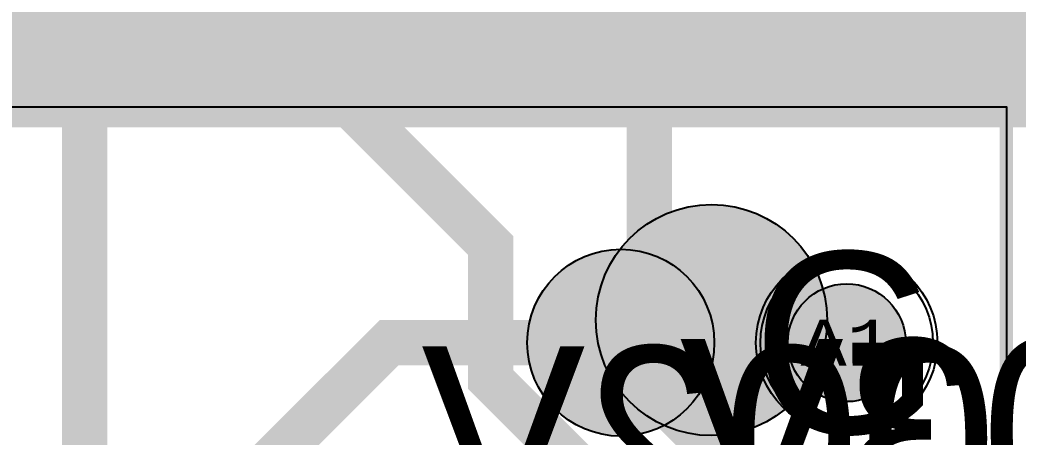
# Model space of a CAD drawing. Extents: x -23 to 289, y -67 to 135.
# Drawn here: x 61.49 to 72.49, y 117.21 to 121.81 of the extents above; entities that cross this region are included whole.
import ezdxf
from ezdxf.enums import TextEntityAlignment as Align

# ---------------------------------------------------------------- set-up
doc = ezdxf.new("R2010")
doc.units = 0
doc.header["$MEASUREMENT"] = 0
for name, color, linetype in [('ASSEMBLY_OUTLINES_TOP', 102, 'CONTINUOUS'), ('ASSEMBLY_PART_NUMBERS_BTM', 191, 'CONTINUOUS'), ('DRILL_DRAWING', 21, 'CONTINUOUS'), ('GENERATED_SILKSCREEN_TOP', 140, 'CONTINUOUS'), ('PART_HOLES_LAYER_BOTTOM', 30, 'CONTINUOUS'), ('PART_HOLES_LAYER_TOP', 30, 'CONTINUOUS'), ('PART_PADS_LAYER_BOTTOM', 230, 'CONTINUOUS'), ('PART_PADS_LAYER_TOP', 150, 'CONTINUOUS'), ('PIN_NUMBERS_BTM', 8, 'CONTINUOUS'), ('PIN_NUMBERS_TOP', 8, 'CONTINUOUS'), ('PLACEMENT_OUTLINES_TOP', 130, 'CONTINUOUS'), ('SILKSCREEN_OUTLINES_TOP', 150, 'CONTINUOUS'), ('SOLDERMASK_PADS_BTM', 12, 'CONTINUOUS'), ('SOLDERMASK_PADS_TOP', 180, 'CONTINUOUS'), ('TRACES_LAYER_BOTTOM', 230, 'CONTINUOUS'), ('TRACES_LAYER_TOP', 150, 'CONTINUOUS')]:
    doc.layers.add(name, color=color, linetype=linetype)
doc.styles.add('COURIER_NEW', font='COUR.TTF')
doc.styles.add('VERIBEST_GERBER_0', font='txt')

msp = doc.modelspace()

# ---------------------------------------------------------------- hatches: boundary and pattern name
at = {"layer": 'ASSEMBLY_OUTLINES_TOP'}
h = msp.add_hatch(color=256, dxfattribs=at)
edge = h.paths.add_edge_path()
edge.add_arc((69.11, 118.5), 1.27476, 0, 360)
at = {"layer": 'GENERATED_SILKSCREEN_TOP'}
h = msp.add_hatch(color=256, dxfattribs=at)
edge = h.paths.add_edge_path()
edge.add_arc((68.11, 118.25), 1.03078, 0, 360)
at = {"layer": 'PART_HOLES_LAYER_BOTTOM'}
h = msp.add_hatch(color=256, dxfattribs=at)
edge = h.paths.add_edge_path()
edge.add_arc((70.6, 118.25), 0.65, 0, 360)
at = {"layer": 'PART_HOLES_LAYER_TOP'}
h = msp.add_hatch(color=256, dxfattribs=at)
edge = h.paths.add_edge_path()
edge.add_arc((70.6, 118.25), 0.65, 0, 360)
at = {"layer": 'SILKSCREEN_OUTLINES_TOP'}
h = msp.add_hatch(color=256, dxfattribs=at)
edge = h.paths.add_edge_path()
edge.add_arc((68.11, 118.25), 1.03078, 0, 360)

# ---------------------------------------------------------------- linework, layer by layer
at = {"layer": 'ASSEMBLY_OUTLINES_TOP', "const_width": 0.1}
msp.add_lwpolyline([(43.36, 108.15), (43.36, 120.85), (72.36, 120.85), (72.36, 108.15)], close=True, dxfattribs=at)
at = {"layer": 'ASSEMBLY_OUTLINES_TOP'}
msp.add_circle((69.11, 118.5), 1.27476, dxfattribs=at)
at = {"layer": 'GENERATED_SILKSCREEN_TOP', "const_width": 0.15}
msp.add_lwpolyline([(43.36, 108.15), (43.36, 120.85), (72.36, 120.85), (72.36, 108.15)], close=True, dxfattribs=at)
at = {"layer": 'GENERATED_SILKSCREEN_TOP'}
msp.add_circle((68.11, 118.25), 1.03078, dxfattribs=at)
at = {"layer": 'PART_HOLES_LAYER_BOTTOM'}
msp.add_circle((70.6, 118.25), 0.65, dxfattribs=at)
at = {"layer": 'PART_HOLES_LAYER_TOP'}
msp.add_circle((70.6, 118.25), 0.65, dxfattribs=at)
at = {"layer": 'PART_PADS_LAYER_BOTTOM'}
msp.add_circle((70.6, 118.25), 0.95, dxfattribs=at)
at = {"layer": 'PART_PADS_LAYER_TOP'}
msp.add_circle((70.6, 118.25), 0.95, dxfattribs=at)
at = {"layer": 'PLACEMENT_OUTLINES_TOP'}
msp.add_lwpolyline([(43.36, 108.15), (43.36, 120.85), (72.36, 120.85), (72.36, 108.15)], close=True, dxfattribs=at)
at = {"layer": 'SILKSCREEN_OUTLINES_TOP'}
msp.add_lwpolyline([(43.36, 108.15), (43.36, 120.85), (72.36, 120.85), (72.36, 108.15)], close=True, dxfattribs=at)
msp.add_circle((68.11, 118.25), 1.03078, dxfattribs=at)
at = {"layer": 'SOLDERMASK_PADS_BTM'}
msp.add_circle((70.6, 118.25), 1, dxfattribs=at)
at = {"layer": 'SOLDERMASK_PADS_TOP'}
msp.add_circle((70.6, 118.25), 1, dxfattribs=at)
at = {"layer": 'TRACES_LAYER_BOTTOM', "const_width": 0.5}
for points in [[(74.55, 108.445), (74.55, 109.97025), (66.67449, 117.84576), (66.67449, 119.32345), (59.09846, 126.89948), (42.99948, 126.89948), (40.6, 124.5)], [(74.55, 107.175), (76.25296, 107.175), (76.60651, 107.52855), (76.60651, 109.58392), (68.42348, 117.76695), (68.42348, 122.32348), (70.6, 124.5)], [(62.2, 116.2), (62.2, 121.5), (59.8, 123.9)]]:
    msp.add_lwpolyline(points, dxfattribs=at)
at = {"layer": 'TRACES_LAYER_TOP'}
for points, const_width in [([(106, 127.25), (97.44799, 118.69799), (78.08843, 118.69799), (75.41163, 121.37479), (46.53479, 121.37479)], 1.5), ([(70.6, 118.25), (65.55495, 118.25), (63.50495, 116.2), (62.2, 116.2)], 0.5)]:
    msp.add_lwpolyline(points, dxfattribs=dict(at, const_width=const_width))

# ---------------------------------------------------------------- texts
at = {"layer": 'ASSEMBLY_PART_NUMBERS_BTM', "style": 'VERIBEST_GERBER_0', "text_generation_flag": 2}
for s, p in [('ERJ-8GEYJ203V', (89.75, 118.29)), ('ERJ-6ENF1002V', (86.75, 118.21))]:
    msp.add_text(s, height=2.032, dxfattribs=at).set_placement(p, align=Align.TOP_LEFT)
at = {"layer": 'DRILL_DRAWING', "style": 'VERIBEST_GERBER_0'}
msp.add_text('G', height=2, dxfattribs=at).set_placement((70.6, 118.25), align=Align.MIDDLE_CENTER)
at = {"layer": 'PIN_NUMBERS_BTM', "style": 'COURIER_NEW'}
msp.add_text('A1', height=0.508, dxfattribs=at).set_placement((70.6, 118.25), align=Align.MIDDLE_CENTER)
at = {"layer": 'PIN_NUMBERS_TOP', "style": 'COURIER_NEW'}
msp.add_text('A1', height=0.508, dxfattribs=at).set_placement((70.6, 118.25), align=Align.MIDDLE_CENTER)

doc.saveas('drawing.dxf')
